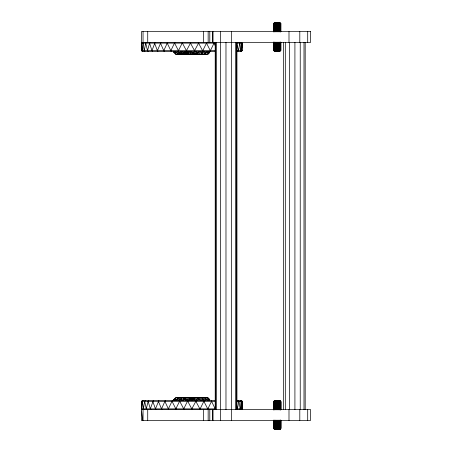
<?xml version="1.0" encoding="UTF-8"?>
<svg xmlns="http://www.w3.org/2000/svg" width="452" height="452" viewBox="0 0 452 452"><rect width="100%" height="100%" fill="white"/><g stroke="black" fill="none" stroke-linecap="round" stroke-linejoin="round"><path stroke-width="0.68" d="M280.839 31.809L280.845 23.498L279.946 22.6L274.545 22.6L273.646 23.498L273.646 31.809L273.68 23.498L274.573 22.6M274.59 429.4L273.703 428.502L273.686 420.19L273.663 428.502L274.562 429.4L279.946 429.4L280.845 428.502L280.839 420.19L280.754 428.502L279.878 429.4M273.72 409.806L273.742 401.5L274.618 400.602M280.805 409.806L280.833 401.5L279.935 400.602L274.55 400.602L273.652 401.5L273.652 409.806L273.652 401.5L280.833 401.5L280.833 409.806L280.788 401.5L279.901 400.602M279.811 429.4L280.669 428.502L280.703 420.19L280.754 428.502M280.754 409.806L280.788 401.5M241.441 409.602L242.159 408.879L242.199 401.319L241.441 400.602L236.735 400.602M274.647 51.398L273.782 50.5L273.833 42.194M273.895 31.809L273.946 23.498L274.771 22.6M279.726 51.398L280.551 50.5L280.602 42.194M280.664 31.809L280.715 23.498L279.844 22.6M274.726 429.4L273.884 428.502L273.952 420.19M274.031 409.806L274.093 401.5L274.884 400.602M279.765 400.602L280.607 401.5L280.545 409.806L280.483 401.5L279.675 400.602M279.489 429.4L280.24 428.502L280.313 420.19M280.409 409.806L280.483 401.5M274.94 51.398L274.172 50.5L274.257 42.194M274.37 31.809L274.454 23.498L275.155 22.6M279.342 51.398L280.042 50.5L280.127 42.194M280.234 31.809L280.325 23.498L279.556 22.6M275.082 429.4L274.358 428.502L274.454 420.19M274.579 409.806L274.675 401.5L275.319 400.602M279.003 429.4L279.585 428.502L279.698 420.19M279.828 409.806L279.941 401.5L279.263 400.602M202.869 53.924L202.863 54.28L192.721 53.997L187.507 54.28L187.162 53.794M275.404 51.398L274.788 50.5L274.906 42.194M275.053 31.809L275.172 23.498L275.692 22.6M278.805 51.398L279.325 50.5L279.438 42.194M279.585 31.809L279.703 23.498L279.087 22.6M275.596 429.4L275.048 428.502L275.172 420.19M275.33 409.806L275.454 401.5L275.901 400.602M278.381 429.4L278.76 428.502L278.895 420.19M279.059 409.806L279.195 401.5L278.709 400.602M276.002 51.398L275.59 50.5L275.731 42.194M275.901 31.809L276.341 22.6M276.697 51.398L276.664 42.194M276.85 31.809L277.065 22.6M277.432 51.398L277.641 42.194M277.827 31.809L277.799 22.6M278.149 51.398L278.59 42.194M278.765 31.809L278.901 23.498L278.488 22.6M276.234 429.4L275.895 428.502L276.036 420.19M276.217 409.806L276.584 400.602M277.681 429.4L277.974 420.19M278.155 409.806L278.042 400.602M276.946 429.4L276.997 420.19M277.183 409.806L277.313 400.602M186.501 51.398L186.427 50.68L190.478 43.121L190.495 42.398M142.34 42.398L141.623 43.121L141.403 50.68L142.126 51.398L215.372 51.398M242.057 47.929L242.193 43.121L241.475 42.398M141.708 402.692L141.442 408.879L142.16 409.602M241.119 409.602L241.831 408.879L242.159 401.319L241.441 400.602M194.496 51.398L194.535 50.68L198.575 43.121L198.479 42.398M192.789 54.28L192.902 52.477L195.337 51.398L197.71 52.477L199.97 51.398L202.078 52.477L203.993 51.398L205.683 52.477L207.112 51.398L208.259 52.477L206.615 54.28M188.676 398.031L189.642 397.72L191.569 398.076L193.959 397.72L205.44 397.72L205.417 398.031L206.349 397.72L205.965 398.076L205.982 397.72L197.693 398.003L192.518 397.72L191.885 398.353M183.828 409.602L183.715 408.879L187.8 400.602M142.482 409.602L141.77 408.879L142.42 401.319L143.126 400.602M240.198 51.398L240.899 50.68L241.656 43.121L240.944 42.398M176.173 54.28L174.432 52.477L175.24 51.398L177.902 54.28L181.817 53.997L190.382 54.28L190.439 53.816M143.736 42.398L143.035 43.121L142.171 50.68L142.872 51.398L142.171 50.68L141.623 43.121M239.52 409.602L240.21 408.879L241.182 401.319L240.475 400.602M205.406 397.997L206.027 397.997M194.529 398.076L193.959 397.72L191.964 398.031L189.642 397.72L189.348 399.523L188.156 400.602L186.987 399.523L186.942 400.602L184.631 399.523L182.45 400.602L180.438 399.523L178.647 400.602L177.094 399.523L175.817 400.602L174.839 399.523L176.534 397.72M174.009 399.523L173.839 400.602L173.839 399.523L175.636 397.72L207.96 397.72L209.756 399.523L209.423 400.602L207.067 397.72M199.767 409.602L203.863 401.319L203.688 400.602M144.081 409.602L143.391 408.879L144.674 401.319L145.346 400.602M183.331 398.003L191.077 397.72L195.445 400.602L196.609 399.523L196.654 400.602L198.97 399.523L201.151 400.602L203.157 399.523L204.954 400.602L206.507 399.523L207.784 400.602L208.762 399.523M173.992 51.398L173.8 52.477L175.602 54.28L207.863 54.28L209.649 52.477L209.801 51.398L209.615 52.477L207.835 54.28M237.775 51.398L238.441 50.68L239.826 43.121L239.136 42.398M178.647 51.398L178.455 50.68L182.546 42.398M144.9 51.398L144.222 50.68L145.713 43.121L146.375 42.398M179.885 53.969L179.823 54.28L178.636 53.969M238.249 400.602L238.927 401.319L237.334 408.879L236.684 409.602L236.656 42.398M202.417 51.398L206.496 43.121L206.287 42.398M176.065 409.602L175.839 408.879L179.913 400.602M146.917 409.602L146.267 408.879L148.154 401.319L148.736 400.602M148.137 51.398L147.505 50.68L149.584 43.121L150.188 42.398M207.53 409.602L211.553 401.319L211.27 400.602M150.911 409.602L150.324 408.879L153.318 400.602M197.117 54.28L197.71 52.477M171.133 51.398L170.833 50.68L174.834 42.398M152.505 51.398L151.934 50.68L155.081 42.398M177.5 54.003L177.224 54.28L177.755 53.924L177.913 54.28L177.224 54.28L177.546 53.969L177.224 54.28L182.597 54.003M210.067 51.398L214.039 43.121L213.723 42.398M155.968 409.602L155.454 408.879L158.855 400.602M168.715 409.602L168.376 408.879L172.325 400.602M184.631 399.523L185.348 397.72M205.44 397.72L205.315 398.031L204.372 397.72L202.513 398.031M157.889 51.398L157.398 50.68L160.923 42.398M161.957 409.602L161.522 408.879L165.246 400.602M200.168 54.048L204.739 54.28L204.897 53.924M197.874 398.184L198.083 397.72L199.343 397.958M164.155 51.398L163.754 50.68L167.562 42.398M214.886 409.602L215.22 408.879L211.553 401.319M191.801 409.602L191.801 408.879L195.857 401.319L195.795 400.602M201.05 54.28L202.078 52.477M200.038 398.042L200.219 397.72L202.293 398.031M184.246 54.28L183.405 52.477L185.653 51.398L186.021 53.562L185.597 54.28L182.399 51.398L181.416 52.477L181.314 51.398L179.421 52.477L177.76 51.398L176.353 52.477M174.839 399.523L174.178 400.602L173.839 399.523L209.756 399.523M192.885 53.997L195.648 54.28L195.829 53.997M180.438 399.523L181.574 397.72M180.653 53.969L182.501 54.28L182.687 53.991M204.191 397.997L204.372 397.72L203.999 398.076M178.054 53.924L177.805 54.28L178.902 53.969M204.293 54.28L205.683 52.477M208.259 52.477L209.095 51.398L208.937 52.477L209.451 51.398L209.615 52.477L173.8 52.477L173.952 51.398L174.432 52.477M177.094 399.523L178.563 397.72M180.082 53.957L179.823 54.28L181.116 54.042M204.372 397.72L204.123 398.009L203.338 397.72M148.776 400.602L148.154 401.319L150.324 408.879M279.613 429.4L280.404 428.502M186.913 53.562L186.151 54.28L184.303 53.997L182.501 54.28L182.828 53.924M273.827 401.5L274.68 400.602M174.178 399.523L175.941 397.72M142.227 42.398L141.51 43.121L141.403 50.68L215.621 50.68M188.665 54.014L198.75 54.28L199.134 53.924M201.858 53.816L202.202 54.28L201.733 54.003L205.157 54.28L205.547 53.924M206.005 398.031L206.349 397.72M192.902 52.477L190.445 51.398L190.456 52.477L189.252 51.398L188.015 52.477L188.394 54.28L183.405 52.477M204.739 54.28L206.281 54.28L204.553 53.969M192.97 54.031L190.382 54.28L190.795 54.003M181.388 398.076L181.936 397.72L188.043 397.969M189.072 398.076L189.642 397.72L191.801 398.438L191.801 400.602L194.253 399.523L194.004 397.72M197.62 397.997L198.083 397.72L195.558 397.969M190.382 54.28L190.959 53.969M197.451 398.031L198.083 397.72M197.501 54.042L199.372 54.003M198.75 54.28L199.49 53.969M180.45 53.969L179.619 54.28L179.116 53.924M181.936 397.72L177.252 397.72L177.63 398.076L177.252 397.72L185.908 398.003M188.823 397.997L189.642 397.72M185.653 52.477L189.252 51.398M188.156 400.602L191.801 399.523M195.445 397.958L196.366 397.72M185.026 54.042L187.704 53.969M184.258 397.958L185.981 397.997M189.738 397.958L191.077 397.72M194.693 54.28L196.518 53.969M189.077 54.014L187.507 54.28L187.252 53.861M181.308 398.031L183.376 397.72L185.196 397.986M198.4 397.986L201.66 397.72L202.213 398.076M193.688 54.014L197.682 54.048M182.501 54.28L186.196 54.28M280.845 23.498L273.646 23.498L273.709 31.809M215.434 43.121L141.51 43.121L141.708 46.556M236.605 50.68L242.091 50.68L242.193 43.121L236.752 43.121L238.441 50.68M236.532 51.398L241.368 51.398L242.091 50.68L241.656 43.121M215.135 400.602L142.16 400.602L141.442 401.319L141.442 408.879L215.22 408.879M215.474 401.319L141.442 401.319L141.77 408.879M236.837 401.319L242.199 401.319L242.159 408.879L237.334 408.879L236.549 405.732M141.403 409.602L310.597 409.602L310.597 420.4L141.403 420.4L141.403 409.602L142.742 420.4M273.663 428.502L280.845 428.502L280.828 420.19M194.253 399.523L192.518 397.72L194.693 398.003M181.088 398.031L179.224 397.72L179.365 398.031M192.518 397.72L193.863 397.958M187.235 397.72L188.156 397.958M205.084 53.969L206.281 54.28M181.936 53.997L182.777 54.28M178.201 398.076L177.613 397.72L177.681 398.076M242.199 401.319L241.119 400.602L241.831 401.319M204.688 53.924L205.157 54.28M186.021 53.562L186.953 54.28M201.824 53.969L202.202 54.28M185.845 398.031L185.512 397.72L185.721 398.184M206.14 54.28L205.886 54.003M207.66 397.72L209.423 399.523L209.756 400.602L209.592 399.523M175.365 53.381L176.229 54.28M274.014 428.502L274.822 429.4M179.478 398.009L179.224 397.72L179.41 397.997M205.033 397.72L206.507 399.523M183.376 397.72L183.631 398.076M179.421 52.477L180.659 54.28M202.021 397.72L203.157 399.523M190.478 43.121L194.535 50.68M187.744 401.319L191.801 408.879M195.857 401.319L199.886 408.879M182.41 43.121L186.427 50.68M198.575 43.121L202.569 50.68M178.156 397.72L178.348 398.076M179.738 401.319L183.715 408.879M203.863 401.319L207.762 408.879M174.591 43.121L178.455 50.68M206.496 43.121L210.333 50.68M172.042 401.319L175.839 408.879M167.212 43.121L170.833 50.68M214.039 43.121L215.231 45.641M164.861 401.319L168.376 408.879M160.477 43.121L163.754 50.68M158.381 401.319L161.522 408.879M195.507 53.924L195.648 54.28M198.253 397.72L198.97 399.523M154.544 43.121L157.398 50.68M152.759 401.319L155.454 408.879M149.584 43.121L151.934 50.68M145.713 43.121L147.505 50.68M144.674 401.319L146.267 408.879M238.927 401.319L240.21 408.879M143.035 43.121L144.222 50.68M239.826 43.121L240.899 50.68M142.42 401.319L143.391 408.879M241.182 401.319L241.831 408.879M242.04 406.133L242.159 408.879M277.98 23.498L278.127 31.809M278.308 42.194L278.455 50.5M277.003 23.498L277.155 31.809M277.342 42.194L277.494 50.5M276.042 23.498L276.189 31.809M276.37 42.194L276.517 50.5M278.302 401.5L278.443 409.806M278.618 420.19L278.76 428.502M277.336 401.5L277.488 409.806M277.675 420.19L277.827 428.502M276.364 401.5L276.511 409.806M276.697 420.19L276.844 428.502M278.901 23.498L279.031 31.809M279.195 42.194L279.325 50.5M275.172 23.498L275.302 31.809M275.46 42.194L275.59 50.5M275.454 401.5L275.59 409.806M275.76 420.19L275.895 428.502M279.195 401.5L279.313 409.806M279.466 420.19L279.585 428.502M274.675 401.5L274.788 409.806M274.935 420.19L275.048 428.502M279.703 23.498L279.805 31.809M279.935 42.194L280.042 50.5M274.454 23.498L274.556 31.809M274.686 42.194L274.788 50.5M279.941 401.5L280.031 409.806M280.144 420.19L280.24 428.502M274.093 401.5L274.172 409.806M274.279 420.19L274.358 428.502M280.325 23.498L280.393 31.809M280.477 42.194L280.551 50.5M273.946 23.498L274.014 31.809M274.104 42.194L274.172 50.5M280.607 401.5L280.652 409.806M280.613 420.19L280.669 428.502M273.742 401.5L273.788 409.806M273.844 420.19L273.884 428.502M280.715 23.498L280.743 31.809M273.748 42.194L273.782 50.5M307.705 31.6L307.705 42.398M307.705 409.602L307.705 420.4M305.19 42.398L305.19 409.602M303.998 42.398L303.998 409.602M300.235 42.398L300.235 409.602M299.8 31.6L299.8 42.398M299.8 409.602L299.8 420.4M294.913 42.398L294.913 409.602M289.449 42.398L289.449 409.602M288.997 31.6L288.997 42.398M288.997 409.602L288.997 420.4M285.314 42.398L285.314 409.602M283.613 42.398L283.613 409.602M235.345 42.398L235.345 409.602M231.401 31.6L231.401 420.4M225.977 42.398L225.977 409.602M220.599 31.6L220.599 42.398M220.599 409.602L220.599 420.4M220.582 42.398L220.582 409.602M216.638 42.398L216.638 409.602M215.344 42.398L215.344 409.602M215.203 42.398L215.214 409.602M212.999 31.6L212.999 42.398M212.999 409.602L212.999 420.4M212.694 31.6L212.694 42.398M212.694 409.602L212.694 420.4M209.801 31.6L209.801 42.398M209.801 409.602L209.801 420.4M208.157 31.6L208.157 42.398M208.157 409.602L208.157 420.4M203.473 31.6L203.473 42.398M203.473 409.602L203.473 420.4M147.725 31.6L147.725 42.398M147.725 409.602L147.725 420.4M143.047 31.6L143.047 42.398M143.047 409.602L143.047 420.4M273.658 42.194L273.646 50.5L274.545 51.398L279.924 51.398L280.816 50.5L280.822 42.194L280.816 50.5L273.646 50.5L273.646 42.194M241.973 50.68L241.261 51.398L241.973 50.68M310.597 31.6L141.403 31.6L141.403 42.398L310.597 42.398L310.597 31.6M236.803 409.602L236.803 42.398L236.786 409.602"/></g></svg>
